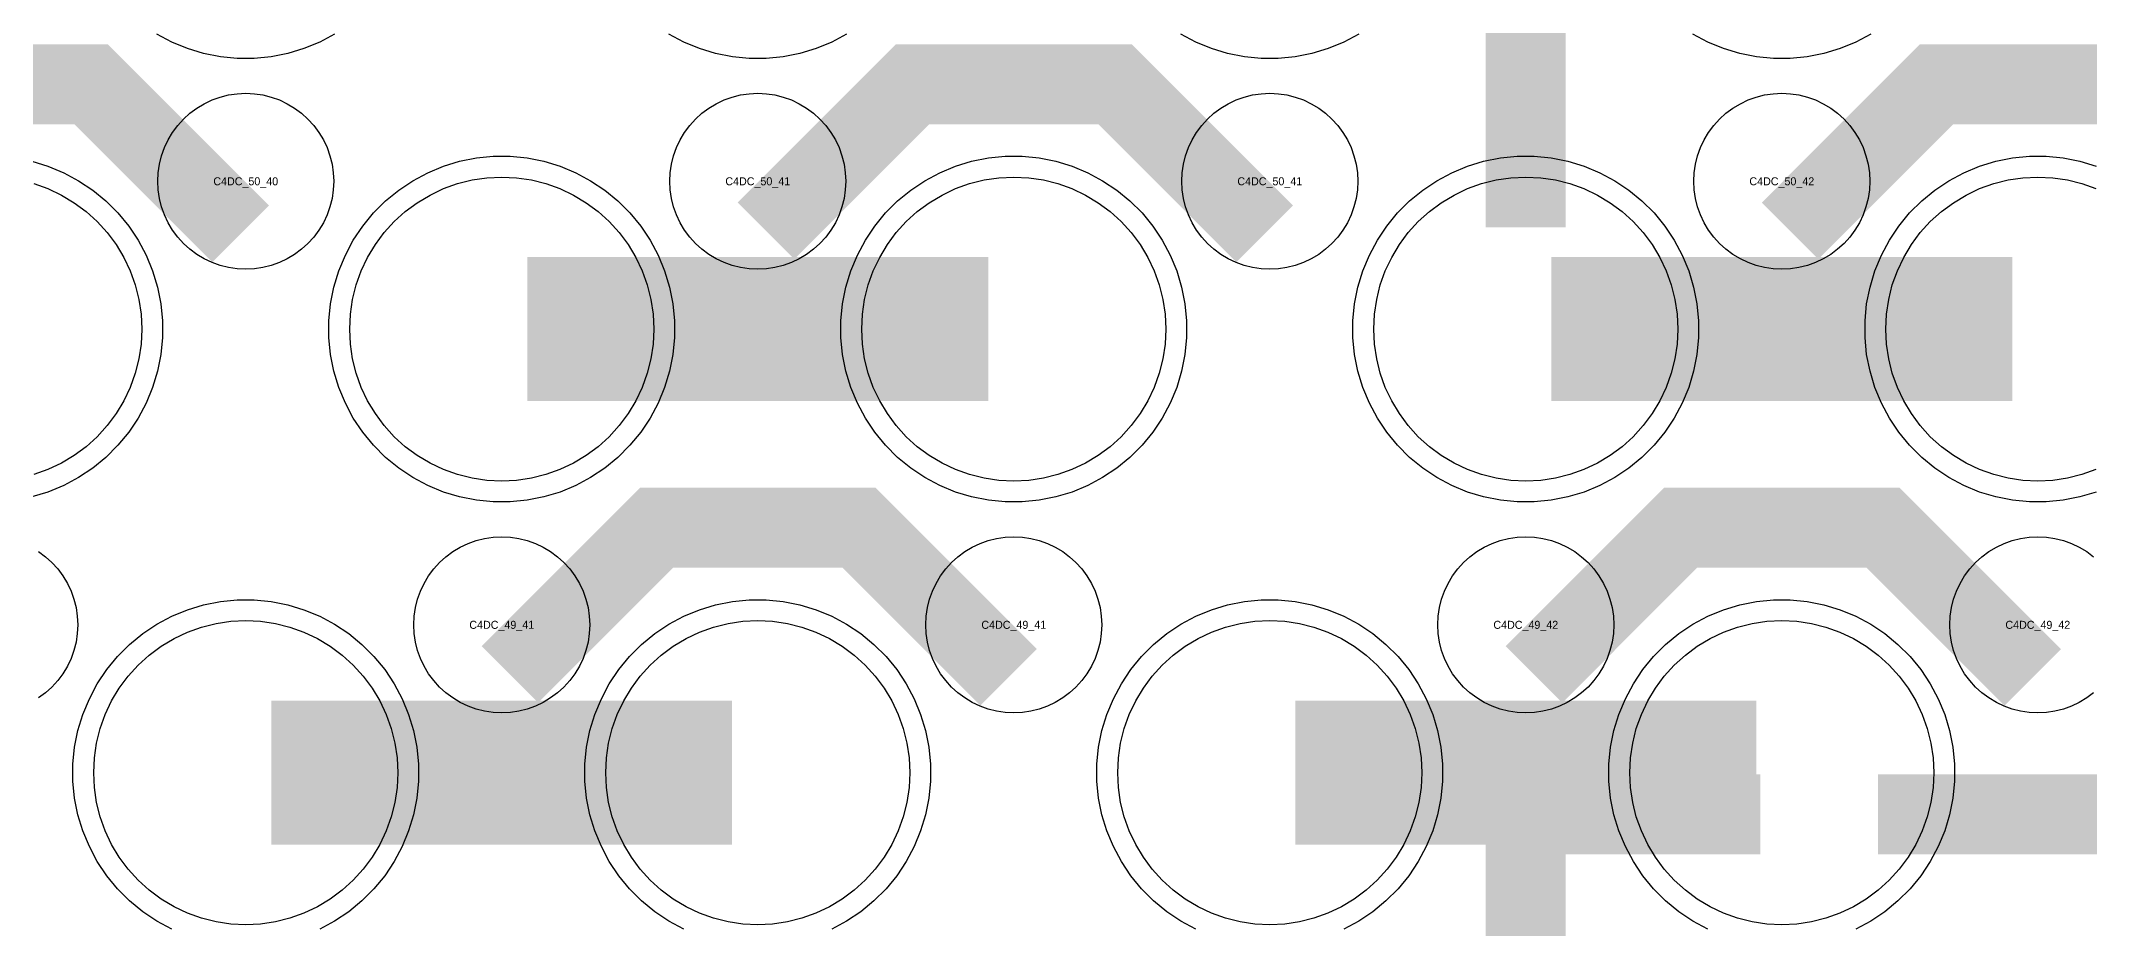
# Model space of a CAD drawing. Extents: x -11880 to 11880, y -14992 to 14992.
# Drawn here: x 976 to 1616, y -8098 to -7821 of the extents above; entities that cross this region are included whole.
import ezdxf
from ezdxf.enums import TextEntityAlignment as Align

# ---------------------------------------------------------------- set-up
doc = ezdxf.new("R2010")
doc.units = 0
doc.header["$MEASUREMENT"] = 0
for name, color, linetype in [('GDS_775_DT_237', 138, 'CONTINUOUS'), ('RDL1_FS', 34, 'CONTINUOUS'), ('RDL_BS', 160, 'CONTINUOUS')]:
    doc.layers.add(name, color=color, linetype=linetype)

msp = doc.modelspace()

# ---------------------------------------------------------------- linework, layer by layer
at = {"layer": 'RDL1_FS'}
for points in [[(1120, -7958.869), (1115.343, -7958.64), (1110.732, -7957.956), (1106.209, -7956.824), (1101.819, -7955.252), (1097.605, -7953.26), (1093.605, -7950.862), (1089.86, -7948.084), (1086.406, -7944.954), (1083.276, -7941.5), (1080.498, -7937.755), (1078.1, -7933.755), (1076.108, -7929.541), (1074.536, -7925.151), (1073.404, -7920.628), (1072.72, -7916.017), (1072.491, -7911.36), (1072.72, -7906.703), (1073.404, -7902.092), (1074.536, -7897.569), (1076.108, -7893.179), (1078.1, -7888.965), (1080.498, -7884.965), (1083.276, -7881.22), (1086.406, -7877.766), (1089.86, -7874.636), (1093.605, -7871.858), (1097.605, -7869.46), (1101.819, -7867.468), (1106.209, -7865.896), (1110.732, -7864.764), (1115.343, -7864.08), (1120, -7863.851), (1124.657, -7864.08), (1129.268, -7864.764), (1133.791, -7865.896), (1138.181, -7867.468), (1142.395, -7869.46), (1146.395, -7871.858), (1150.14, -7874.636), (1153.594, -7877.766), (1156.724, -7881.22), (1159.502, -7884.965), (1161.9, -7888.965), (1163.892, -7893.179), (1165.464, -7897.569), (1166.596, -7902.092), (1167.28, -7906.703), (1167.509, -7911.36), (1167.28, -7916.017), (1166.596, -7920.628), (1165.464, -7925.151), (1163.892, -7929.541), (1161.9, -7933.755), (1159.502, -7937.755), (1156.724, -7941.5), (1153.594, -7944.954), (1150.14, -7948.084), (1146.395, -7950.862), (1142.395, -7953.26), (1138.181, -7955.252), (1133.791, -7956.824), (1129.268, -7957.956), (1124.657, -7958.64)], [(1280, -7958.869), (1275.343, -7958.64), (1270.732, -7957.956), (1266.209, -7956.824), (1261.819, -7955.252), (1257.605, -7953.26), (1253.605, -7950.862), (1249.86, -7948.084), (1246.406, -7944.954), (1243.276, -7941.5), (1240.498, -7937.755), (1238.1, -7933.755), (1236.108, -7929.541), (1234.536, -7925.151), (1233.404, -7920.628), (1232.72, -7916.017), (1232.491, -7911.36), (1232.72, -7906.703), (1233.404, -7902.092), (1234.536, -7897.569), (1236.108, -7893.179), (1238.1, -7888.965), (1240.498, -7884.965), (1243.276, -7881.22), (1246.406, -7877.766), (1249.86, -7874.636), (1253.605, -7871.858), (1257.605, -7869.46), (1261.819, -7867.468), (1266.209, -7865.896), (1270.732, -7864.764), (1275.343, -7864.08), (1280, -7863.851), (1284.657, -7864.08), (1289.268, -7864.764), (1293.791, -7865.896), (1298.181, -7867.468), (1302.395, -7869.46), (1306.395, -7871.858), (1310.14, -7874.636), (1313.594, -7877.766), (1316.724, -7881.22), (1319.502, -7884.965), (1321.9, -7888.965), (1323.892, -7893.179), (1325.464, -7897.569), (1326.596, -7902.092), (1327.28, -7906.703), (1327.509, -7911.36), (1327.28, -7916.017), (1326.596, -7920.628), (1325.464, -7925.151), (1323.892, -7929.541), (1321.9, -7933.755), (1319.502, -7937.755), (1316.724, -7941.5), (1313.594, -7944.954), (1310.14, -7948.084), (1306.395, -7950.862), (1302.395, -7953.26), (1298.181, -7955.252), (1293.791, -7956.824), (1289.268, -7957.956), (1284.657, -7958.64)], [(1040, -8097.434), (1035.343, -8097.205), (1030.732, -8096.521), (1026.209, -8095.389), (1021.819, -8093.817), (1017.605, -8091.825), (1013.605, -8089.427), (1009.86, -8086.649), (1006.406, -8083.519), (1003.276, -8080.065), (1000.498, -8076.32), (998.1, -8072.32), (996.108, -8068.106), (994.536, -8063.716), (993.404, -8059.193), (992.72, -8054.582), (992.491, -8049.925), (992.72, -8045.268), (993.404, -8040.657), (994.536, -8036.134), (996.108, -8031.744), (998.1, -8027.53), (1000.498, -8023.53), (1003.276, -8019.785), (1006.406, -8016.331), (1009.86, -8013.201), (1013.605, -8010.423), (1017.605, -8008.025), (1021.819, -8006.033), (1026.209, -8004.461), (1030.732, -8003.329), (1035.343, -8002.645), (1040, -8002.416), (1044.657, -8002.645), (1049.268, -8003.329), (1053.791, -8004.461), (1058.181, -8006.033), (1062.395, -8008.025), (1066.395, -8010.423), (1070.14, -8013.201), (1073.594, -8016.331), (1076.724, -8019.785), (1079.502, -8023.53), (1081.9, -8027.53), (1083.892, -8031.744), (1085.464, -8036.134), (1086.596, -8040.657), (1087.28, -8045.268), (1087.509, -8049.925), (1087.28, -8054.582), (1086.596, -8059.193), (1085.464, -8063.716), (1083.892, -8068.106), (1081.9, -8072.32), (1079.502, -8076.32), (1076.724, -8080.065), (1073.594, -8083.519), (1070.14, -8086.649), (1066.395, -8089.427), (1062.395, -8091.825), (1058.181, -8093.817), (1053.791, -8095.389), (1049.268, -8096.521), (1044.657, -8097.205)], [(1200, -8097.434), (1195.343, -8097.205), (1190.732, -8096.521), (1186.209, -8095.389), (1181.819, -8093.817), (1177.605, -8091.825), (1173.605, -8089.427), (1169.86, -8086.649), (1166.406, -8083.519), (1163.276, -8080.065), (1160.498, -8076.32), (1158.1, -8072.32), (1156.108, -8068.106), (1154.536, -8063.716), (1153.404, -8059.193), (1152.72, -8054.582), (1152.491, -8049.925), (1152.72, -8045.268), (1153.404, -8040.657), (1154.536, -8036.134), (1156.108, -8031.744), (1158.1, -8027.53), (1160.498, -8023.53), (1163.276, -8019.785), (1166.406, -8016.331), (1169.86, -8013.201), (1173.605, -8010.423), (1177.605, -8008.025), (1181.819, -8006.033), (1186.209, -8004.461), (1190.732, -8003.329), (1195.343, -8002.645), (1200, -8002.416), (1204.657, -8002.645), (1209.268, -8003.329), (1213.791, -8004.461), (1218.181, -8006.033), (1222.395, -8008.025), (1226.395, -8010.423), (1230.14, -8013.201), (1233.594, -8016.331), (1236.724, -8019.785), (1239.502, -8023.53), (1241.9, -8027.53), (1243.892, -8031.744), (1245.464, -8036.134), (1246.596, -8040.657), (1247.28, -8045.268), (1247.509, -8049.925), (1247.28, -8054.582), (1246.596, -8059.193), (1245.464, -8063.716), (1243.892, -8068.106), (1241.9, -8072.32), (1239.502, -8076.32), (1236.724, -8080.065), (1233.594, -8083.519), (1230.14, -8086.649), (1226.395, -8089.427), (1222.395, -8091.825), (1218.181, -8093.817), (1213.791, -8095.389), (1209.268, -8096.521), (1204.657, -8097.205)]]:
    msp.add_lwpolyline(points, close=True, dxfattribs=at)
at = {"layer": 'RDL1_FS', "color": 241, "true_color": 0xf7abae}
for points in [[(1440, -7958.869), (1435.343, -7958.64), (1430.732, -7957.956), (1426.209, -7956.824), (1421.819, -7955.252), (1417.605, -7953.26), (1413.605, -7950.862), (1409.86, -7948.084), (1406.406, -7944.954), (1403.276, -7941.5), (1400.498, -7937.755), (1398.1, -7933.755), (1396.108, -7929.541), (1394.536, -7925.151), (1393.404, -7920.628), (1392.72, -7916.017), (1392.491, -7911.36), (1392.72, -7906.703), (1393.404, -7902.092), (1394.536, -7897.569), (1396.108, -7893.179), (1398.1, -7888.965), (1400.498, -7884.965), (1403.276, -7881.22), (1406.406, -7877.766), (1409.86, -7874.636), (1413.605, -7871.858), (1417.605, -7869.46), (1421.819, -7867.468), (1426.209, -7865.896), (1430.732, -7864.764), (1435.343, -7864.08), (1440, -7863.851), (1444.657, -7864.08), (1449.268, -7864.764), (1453.791, -7865.896), (1458.181, -7867.468), (1462.395, -7869.46), (1466.395, -7871.858), (1470.14, -7874.636), (1473.594, -7877.766), (1476.724, -7881.22), (1479.502, -7884.965), (1481.9, -7888.965), (1483.892, -7893.179), (1485.464, -7897.569), (1486.596, -7902.092), (1487.28, -7906.703), (1487.509, -7911.36), (1487.28, -7916.017), (1486.596, -7920.628), (1485.464, -7925.151), (1483.892, -7929.541), (1481.9, -7933.755), (1479.502, -7937.755), (1476.724, -7941.5), (1473.594, -7944.954), (1470.14, -7948.084), (1466.395, -7950.862), (1462.395, -7953.26), (1458.181, -7955.252), (1453.791, -7956.824), (1449.268, -7957.956), (1444.657, -7958.64)], [(1360, -8097.434), (1355.343, -8097.205), (1350.732, -8096.521), (1346.209, -8095.389), (1341.819, -8093.817), (1337.605, -8091.825), (1333.605, -8089.427), (1329.86, -8086.649), (1326.406, -8083.519), (1323.276, -8080.065), (1320.498, -8076.32), (1318.1, -8072.32), (1316.108, -8068.106), (1314.536, -8063.716), (1313.404, -8059.193), (1312.72, -8054.582), (1312.491, -8049.925), (1312.72, -8045.268), (1313.404, -8040.657), (1314.536, -8036.134), (1316.108, -8031.744), (1318.1, -8027.53), (1320.498, -8023.53), (1323.276, -8019.785), (1326.406, -8016.331), (1329.86, -8013.201), (1333.605, -8010.423), (1337.605, -8008.025), (1341.819, -8006.033), (1346.209, -8004.461), (1350.732, -8003.329), (1355.343, -8002.645), (1360, -8002.416), (1364.657, -8002.645), (1369.268, -8003.329), (1373.791, -8004.461), (1378.181, -8006.033), (1382.395, -8008.025), (1386.395, -8010.423), (1390.14, -8013.201), (1393.594, -8016.331), (1396.724, -8019.785), (1399.502, -8023.53), (1401.9, -8027.53), (1403.892, -8031.744), (1405.464, -8036.134), (1406.596, -8040.657), (1407.28, -8045.268), (1407.509, -8049.925), (1407.28, -8054.582), (1406.596, -8059.193), (1405.464, -8063.716), (1403.892, -8068.106), (1401.9, -8072.32), (1399.502, -8076.32), (1396.724, -8080.065), (1393.594, -8083.519), (1390.14, -8086.649), (1386.395, -8089.427), (1382.395, -8091.825), (1378.181, -8093.817), (1373.791, -8095.389), (1369.268, -8096.521), (1364.657, -8097.205)], [(1520, -8097.434), (1515.343, -8097.205), (1510.732, -8096.521), (1506.209, -8095.389), (1501.819, -8093.817), (1497.605, -8091.825), (1493.605, -8089.427), (1489.86, -8086.649), (1486.406, -8083.519), (1483.276, -8080.065), (1480.498, -8076.32), (1478.1, -8072.32), (1476.108, -8068.106), (1474.536, -8063.716), (1473.404, -8059.193), (1472.72, -8054.582), (1472.491, -8049.925), (1472.72, -8045.268), (1473.404, -8040.657), (1474.536, -8036.134), (1476.108, -8031.744), (1478.1, -8027.53), (1480.498, -8023.53), (1483.276, -8019.785), (1486.406, -8016.331), (1489.86, -8013.201), (1493.605, -8010.423), (1497.605, -8008.025), (1501.819, -8006.033), (1506.209, -8004.461), (1510.732, -8003.329), (1515.343, -8002.645), (1520, -8002.416), (1524.657, -8002.645), (1529.268, -8003.329), (1533.791, -8004.461), (1538.181, -8006.033), (1542.395, -8008.025), (1546.395, -8010.423), (1550.14, -8013.201), (1553.594, -8016.331), (1556.724, -8019.785), (1559.502, -8023.53), (1561.9, -8027.53), (1563.892, -8031.744), (1565.464, -8036.134), (1566.596, -8040.657), (1567.28, -8045.268), (1567.509, -8049.925), (1567.28, -8054.582), (1566.596, -8059.193), (1565.464, -8063.716), (1563.892, -8068.106), (1561.9, -8072.32), (1559.502, -8076.32), (1556.724, -8080.065), (1553.594, -8083.519), (1550.14, -8086.649), (1546.395, -8089.427), (1542.395, -8091.825), (1538.181, -8093.817), (1533.791, -8095.389), (1529.268, -8096.521), (1524.657, -8097.205)]]:
    msp.add_lwpolyline(points, close=True, dxfattribs=at)
msp.add_lwpolyline([(1618.181, -7955.252), (1613.791, -7956.824), (1609.268, -7957.956), (1604.657, -7958.64), (1600, -7958.869), (1595.343, -7958.64), (1590.732, -7957.956), (1586.209, -7956.824), (1581.819, -7955.252), (1577.605, -7953.26), (1573.605, -7950.862), (1569.86, -7948.084), (1566.406, -7944.954), (1563.276, -7941.5), (1560.498, -7937.755), (1558.1, -7933.755), (1556.108, -7929.541), (1554.536, -7925.151), (1553.404, -7920.628), (1552.72, -7916.017), (1552.491, -7911.36), (1552.72, -7906.703), (1553.404, -7902.092), (1554.536, -7897.569), (1556.108, -7893.179), (1558.1, -7888.965), (1560.498, -7884.965), (1563.276, -7881.22), (1566.406, -7877.766), (1569.86, -7874.636), (1573.605, -7871.858), (1577.605, -7869.46), (1581.819, -7867.468), (1586.209, -7865.896), (1590.732, -7864.764), (1595.343, -7864.08), (1600, -7863.851), (1604.657, -7864.08), (1609.268, -7864.764), (1613.791, -7865.896), (1618.181, -7867.468)], dxfattribs=at)
at = {"layer": 'RDL1_FS'}
msp.add_lwpolyline([(973.791, -7865.896), (978.181, -7867.468), (982.395, -7869.46), (986.395, -7871.858), (990.14, -7874.636), (993.594, -7877.766), (996.724, -7881.22), (999.502, -7884.965), (1001.9, -7888.965), (1003.892, -7893.179), (1005.464, -7897.569), (1006.596, -7902.092), (1007.28, -7906.703), (1007.509, -7911.36), (1007.28, -7916.017), (1006.596, -7920.628), (1005.464, -7925.151), (1003.892, -7929.541), (1001.9, -7933.755), (999.502, -7937.755), (996.724, -7941.5), (993.594, -7944.954), (990.14, -7948.084), (986.395, -7950.862), (982.395, -7953.26), (978.181, -7955.252), (973.791, -7956.824)], dxfattribs=at)
for points in [[(1128.002, -7911.36, 45, 45, 0), (1200.002, -7911.36, 45, 45, 0)], [(1200.002, -7911.36, 45, 45, 0), (1272.002, -7911.36, 45, 45, 0)], [(1048.002, -8049.925, 45, 45, 0), (1120.002, -8049.925, 45, 45, 0)], [(1120.002, -8049.925, 45, 45, 0), (1192.002, -8049.925, 45, 45, 0)]]:
    msp.add_lwpolyline(points, format="xyseb", dxfattribs=at)
at = {"layer": 'RDL1_FS', "color": 241, "true_color": 0xf7abae}
for points in [[(1448.002, -7911.36, 45, 45, 0), (1520.002, -7911.36, 45, 45, 0)], [(1520.002, -7911.36, 45, 45, 0), (1592.002, -7911.36, 45, 45, 0)], [(1368.002, -8049.925, 45, 45, 0), (1440.002, -8049.925, 45, 45, 0)], [(1440.002, -8049.925, 45, 45, 0), (1512.002, -8049.925, 45, 45, 0)]]:
    msp.add_lwpolyline(points, format="xyseb", dxfattribs=at)
at = {"layer": 'RDL_BS', "color": 241, "true_color": 0xf7abae}
for points in [[(1440, -7879.572, 25, 25, 0), (1440, -7772.795, 25, 25, 0)], [(1440, -7803.264, 25, 25, 0), (1440, -7848.884, 25, 25, 0)], [(1440, -8157.215, 25, 25, 0), (1440, -8050.438, 25, 25, 0)], [(1427.5, -8062.938, 25, 25, 0), (1513.333, -8062.938, 25, 25, 0)], [(1467.056, -8062.938, 25, 25, 0), (1508.26, -8062.938, 25, 25, 0)], [(1550.016, -8062.938, 25, 25, 0), (1659.281, -8062.938, 25, 25, 0)]]:
    msp.add_lwpolyline(points, format="xyseb", dxfattribs=at)
at = {"layer": 'RDL_BS'}
for points in [[(1067.777, -7819.178), (1063.115, -7821.67), (1058.205, -7823.701), (1053.165, -7825.232), (1047.938, -7826.278), (1042.644, -7826.795), (1037.356, -7826.795), (1032.062, -7826.278), (1026.835, -7825.232), (1021.795, -7823.701), (1016.885, -7821.67), (1012.223, -7819.178)], [(1227.777, -7819.178), (1223.115, -7821.67), (1218.205, -7823.701), (1213.165, -7825.232), (1207.938, -7826.278), (1202.644, -7826.795), (1197.356, -7826.795), (1192.062, -7826.278), (1186.835, -7825.232), (1181.795, -7823.701), (1176.885, -7821.67), (1172.223, -7819.178)], [(973.165, -7858.923), (978.205, -7860.454), (983.115, -7862.485), (987.777, -7864.977), (992.191, -7867.924), (996.292, -7871.286), (1000.074, -7875.068), (1003.436, -7879.169), (1006.383, -7883.583), (1008.875, -7888.245), (1010.906, -7893.155), (1012.437, -7898.195), (1013.483, -7903.422), (1014, -7908.716), (1014, -7914.004), (1013.483, -7919.298), (1012.437, -7924.525), (1010.906, -7929.565), (1008.875, -7934.475), (1006.383, -7939.137), (1003.436, -7943.551), (1000.074, -7947.652), (996.292, -7951.434), (992.191, -7954.796), (987.777, -7957.743), (983.115, -7960.235), (978.205, -7962.266), (973.165, -7963.797)], [(1617.443, -8024.991), (1615.28, -8026.594), (1612.956, -8027.987), (1610.519, -8029.139), (1607.984, -8030.046), (1605.365, -8030.703), (1602.693, -8031.099), (1600, -8031.231), (1597.307, -8031.099), (1594.635, -8030.703), (1592.016, -8030.046), (1589.481, -8029.139), (1587.044, -8027.987), (1584.72, -8026.594), (1582.557, -8024.991), (1580.558, -8023.179), (1578.746, -8021.18), (1577.143, -8019.017), (1575.75, -8016.693), (1574.598, -8014.256), (1573.691, -8011.721), (1573.034, -8009.102), (1572.638, -8006.43), (1572.506, -8003.737), (1572.638, -8001.044), (1573.034, -7998.372), (1573.691, -7995.753), (1574.598, -7993.218), (1575.75, -7990.781), (1577.143, -7988.457), (1578.746, -7986.294), (1580.558, -7984.295), (1582.557, -7982.483), (1584.72, -7980.88), (1587.044, -7979.487), (1589.481, -7978.335), (1592.016, -7977.428), (1594.635, -7976.771), (1597.307, -7976.375), (1600, -7976.243), (1602.693, -7976.375), (1605.365, -7976.771), (1607.984, -7977.428), (1610.519, -7978.335), (1612.956, -7979.487), (1615.28, -7980.88), (1617.443, -7982.483)], [(975.28, -7980.88), (977.443, -7982.483), (979.442, -7984.295), (981.254, -7986.294), (982.857, -7988.457), (984.25, -7990.781), (985.402, -7993.218), (986.309, -7995.753), (986.966, -7998.372), (987.362, -8001.044), (987.494, -8003.737), (987.362, -8006.43), (986.966, -8009.102), (986.309, -8011.721), (985.402, -8014.256), (984.25, -8016.693), (982.857, -8019.017), (981.254, -8021.18), (979.442, -8023.179), (977.443, -8024.991), (975.28, -8026.594)], [(1016.885, -8098.8), (1012.223, -8096.308), (1007.809, -8093.361), (1003.708, -8089.999), (999.926, -8086.217), (996.564, -8082.116), (993.617, -8077.702), (991.125, -8073.04), (989.094, -8068.13), (987.563, -8063.09), (986.517, -8057.863), (986, -8052.569), (986, -8047.281), (986.517, -8041.987), (987.563, -8036.76), (989.094, -8031.72), (991.125, -8026.81), (993.617, -8022.148), (996.564, -8017.734), (999.926, -8013.633), (1003.708, -8009.851), (1007.809, -8006.489), (1012.223, -8003.542), (1016.885, -8001.05), (1021.795, -7999.019), (1026.835, -7997.488), (1032.062, -7996.442), (1037.356, -7995.925), (1042.644, -7995.925), (1047.938, -7996.442), (1053.165, -7997.488), (1058.205, -7999.019), (1063.115, -8001.05), (1067.777, -8003.542), (1072.191, -8006.489), (1076.292, -8009.851), (1080.074, -8013.633), (1083.436, -8017.734), (1086.383, -8022.148), (1088.875, -8026.81), (1090.906, -8031.72), (1092.437, -8036.76), (1093.483, -8041.987), (1094, -8047.281), (1094, -8052.569), (1093.483, -8057.863), (1092.437, -8063.09), (1090.906, -8068.13), (1088.875, -8073.04), (1086.383, -8077.702), (1083.436, -8082.116), (1080.074, -8086.217), (1076.292, -8089.999), (1072.191, -8093.361), (1067.777, -8096.308), (1063.115, -8098.8)], [(1176.885, -8098.8), (1172.223, -8096.308), (1167.809, -8093.361), (1163.708, -8089.999), (1159.926, -8086.217), (1156.564, -8082.116), (1153.617, -8077.702), (1151.125, -8073.04), (1149.094, -8068.13), (1147.563, -8063.09), (1146.517, -8057.863), (1146, -8052.569), (1146, -8047.281), (1146.517, -8041.987), (1147.563, -8036.76), (1149.094, -8031.72), (1151.125, -8026.81), (1153.617, -8022.148), (1156.564, -8017.734), (1159.926, -8013.633), (1163.708, -8009.851), (1167.809, -8006.489), (1172.223, -8003.542), (1176.885, -8001.05), (1181.795, -7999.019), (1186.835, -7997.488), (1192.062, -7996.442), (1197.356, -7995.925), (1202.644, -7995.925), (1207.938, -7996.442), (1213.165, -7997.488), (1218.205, -7999.019), (1223.115, -8001.05), (1227.777, -8003.542), (1232.191, -8006.489), (1236.292, -8009.851), (1240.074, -8013.633), (1243.436, -8017.734), (1246.383, -8022.148), (1248.875, -8026.81), (1250.906, -8031.72), (1252.437, -8036.76), (1253.483, -8041.987), (1254, -8047.281), (1254, -8052.569), (1253.483, -8057.863), (1252.437, -8063.09), (1250.906, -8068.13), (1248.875, -8073.04), (1246.383, -8077.702), (1243.436, -8082.116), (1240.074, -8086.217), (1236.292, -8089.999), (1232.191, -8093.361), (1227.777, -8096.308), (1223.115, -8098.8)]]:
    msp.add_lwpolyline(points, dxfattribs=at)
at = {"layer": 'RDL_BS', "color": 241, "true_color": 0xf7abae}
for points in [[(1387.777, -7819.178), (1383.115, -7821.67), (1378.205, -7823.701), (1373.165, -7825.232), (1367.938, -7826.278), (1362.644, -7826.795), (1357.356, -7826.795), (1352.062, -7826.278), (1346.835, -7825.232), (1341.795, -7823.701), (1336.885, -7821.67), (1332.223, -7819.178)], [(1547.777, -7819.178), (1543.115, -7821.67), (1538.205, -7823.701), (1533.165, -7825.232), (1527.938, -7826.278), (1522.644, -7826.795), (1517.356, -7826.795), (1512.062, -7826.278), (1506.835, -7825.232), (1501.795, -7823.701), (1496.885, -7821.67), (1492.223, -7819.178)], [(1618.205, -7962.266), (1613.165, -7963.797), (1607.938, -7964.843), (1602.644, -7965.36), (1597.356, -7965.36), (1592.062, -7964.843), (1586.835, -7963.797), (1581.795, -7962.266), (1576.885, -7960.235), (1572.223, -7957.743), (1567.809, -7954.796), (1563.708, -7951.434), (1559.926, -7947.652), (1556.564, -7943.551), (1553.617, -7939.137), (1551.125, -7934.475), (1549.094, -7929.565), (1547.563, -7924.525), (1546.517, -7919.298), (1546, -7914.004), (1546, -7908.716), (1546.517, -7903.422), (1547.563, -7898.195), (1549.094, -7893.155), (1551.125, -7888.245), (1553.617, -7883.583), (1556.564, -7879.169), (1559.926, -7875.068), (1563.708, -7871.286), (1567.809, -7867.924), (1572.223, -7864.977), (1576.885, -7862.485), (1581.795, -7860.454), (1586.835, -7858.923), (1592.062, -7857.877), (1597.356, -7857.36), (1602.644, -7857.36), (1607.938, -7857.877), (1613.165, -7858.923), (1618.205, -7860.454)], [(1336.885, -8098.8), (1332.223, -8096.308), (1327.809, -8093.361), (1323.708, -8089.999), (1319.926, -8086.217), (1316.564, -8082.116), (1313.617, -8077.702), (1311.125, -8073.04), (1309.094, -8068.13), (1307.563, -8063.09), (1306.517, -8057.863), (1306, -8052.569), (1306, -8047.281), (1306.517, -8041.987), (1307.563, -8036.76), (1309.094, -8031.72), (1311.125, -8026.81), (1313.617, -8022.148), (1316.564, -8017.734), (1319.926, -8013.633), (1323.708, -8009.851), (1327.809, -8006.489), (1332.223, -8003.542), (1336.885, -8001.05), (1341.795, -7999.019), (1346.835, -7997.488), (1352.062, -7996.442), (1357.356, -7995.925), (1362.644, -7995.925), (1367.938, -7996.442), (1373.165, -7997.488), (1378.205, -7999.019), (1383.115, -8001.05), (1387.777, -8003.542), (1392.191, -8006.489), (1396.292, -8009.851), (1400.074, -8013.633), (1403.436, -8017.734), (1406.383, -8022.148), (1408.875, -8026.81), (1410.906, -8031.72), (1412.437, -8036.76), (1413.483, -8041.987), (1414, -8047.281), (1414, -8052.569), (1413.483, -8057.863), (1412.437, -8063.09), (1410.906, -8068.13), (1408.875, -8073.04), (1406.383, -8077.702), (1403.436, -8082.116), (1400.074, -8086.217), (1396.292, -8089.999), (1392.191, -8093.361), (1387.777, -8096.308), (1383.115, -8098.8)], [(1496.885, -8098.8), (1492.223, -8096.308), (1487.809, -8093.361), (1483.708, -8089.999), (1479.926, -8086.217), (1476.564, -8082.116), (1473.617, -8077.702), (1471.125, -8073.04), (1469.094, -8068.13), (1467.563, -8063.09), (1466.517, -8057.863), (1466, -8052.569), (1466, -8047.281), (1466.517, -8041.987), (1467.563, -8036.76), (1469.094, -8031.72), (1471.125, -8026.81), (1473.617, -8022.148), (1476.564, -8017.734), (1479.926, -8013.633), (1483.708, -8009.851), (1487.809, -8006.489), (1492.223, -8003.542), (1496.885, -8001.05), (1501.795, -7999.019), (1506.835, -7997.488), (1512.062, -7996.442), (1517.356, -7995.925), (1522.644, -7995.925), (1527.938, -7996.442), (1533.165, -7997.488), (1538.205, -7999.019), (1543.115, -8001.05), (1547.777, -8003.542), (1552.191, -8006.489), (1556.292, -8009.851), (1560.074, -8013.633), (1563.436, -8017.734), (1566.383, -8022.148), (1568.875, -8026.81), (1570.906, -8031.72), (1572.437, -8036.76), (1573.483, -8041.987), (1574, -8047.281), (1574, -8052.569), (1573.483, -8057.863), (1572.437, -8063.09), (1570.906, -8068.13), (1568.875, -8073.04), (1566.383, -8077.702), (1563.436, -8082.116), (1560.074, -8086.217), (1556.292, -8089.999), (1552.191, -8093.361), (1547.777, -8096.308), (1543.115, -8098.8)]]:
    msp.add_lwpolyline(points, dxfattribs=at)
at = {"layer": 'RDL_BS'}
for points in [[(1038.401, -7881.573, 25, 25, 0), (991.687, -7834.859, 25, 25, 0), (961.929, -7834.859, 25, 25, 0)], [(1202.562, -7880.674, 25, 25, 0), (1248.377, -7834.859, 25, 25, 0), (1281.93, -7834.859, 25, 25, 0)], [(1358.401, -7881.573, 25, 25, 0), (1311.687, -7834.859, 25, 25, 0), (1281.929, -7834.859, 25, 25, 0)], [(1522.562, -7880.674, 25, 25, 0), (1568.377, -7834.859, 25, 25, 0), (1601.93, -7834.859, 25, 25, 0)], [(1678.401, -7881.573, 25, 25, 0), (1631.687, -7834.859, 25, 25, 0), (1601.929, -7834.859, 25, 25, 0)], [(1122.562, -8019.239, 25, 25, 0), (1168.377, -7973.424, 25, 25, 0), (1201.93, -7973.424, 25, 25, 0)], [(1278.401, -8020.138, 25, 25, 0), (1231.687, -7973.424, 25, 25, 0), (1201.929, -7973.424, 25, 25, 0)], [(1442.562, -8019.239, 25, 25, 0), (1488.377, -7973.424, 25, 25, 0), (1521.93, -7973.424, 25, 25, 0)], [(1598.401, -8020.138, 25, 25, 0), (1551.687, -7973.424, 25, 25, 0), (1521.929, -7973.424, 25, 25, 0)], [(1440, -8080.907, 25, 25, 0), (1440, -8126.527, 25, 25, 0)]]:
    msp.add_lwpolyline(points, format="xyseb", dxfattribs=at)
for points in [[(1040, -7892.666), (1037.307, -7892.534), (1034.635, -7892.138), (1032.016, -7891.481), (1029.481, -7890.574), (1027.044, -7889.422), (1024.72, -7888.029), (1022.557, -7886.426), (1020.558, -7884.614), (1018.746, -7882.615), (1017.143, -7880.452), (1015.75, -7878.128), (1014.598, -7875.691), (1013.691, -7873.156), (1013.034, -7870.537), (1012.638, -7867.865), (1012.506, -7865.172), (1012.638, -7862.479), (1013.034, -7859.807), (1013.691, -7857.188), (1014.598, -7854.653), (1015.75, -7852.216), (1017.143, -7849.892), (1018.746, -7847.729), (1020.558, -7845.73), (1022.557, -7843.918), (1024.72, -7842.315), (1027.044, -7840.922), (1029.481, -7839.77), (1032.016, -7838.863), (1034.635, -7838.206), (1037.307, -7837.81), (1040, -7837.678), (1042.693, -7837.81), (1045.365, -7838.206), (1047.984, -7838.863), (1050.519, -7839.77), (1052.956, -7840.922), (1055.28, -7842.315), (1057.443, -7843.918), (1059.442, -7845.73), (1061.254, -7847.729), (1062.857, -7849.892), (1064.25, -7852.216), (1065.402, -7854.653), (1066.309, -7857.188), (1066.966, -7859.807), (1067.362, -7862.479), (1067.494, -7865.172), (1067.362, -7867.865), (1066.966, -7870.537), (1066.309, -7873.156), (1065.402, -7875.691), (1064.25, -7878.128), (1062.857, -7880.452), (1061.254, -7882.615), (1059.442, -7884.614), (1057.443, -7886.426), (1055.28, -7888.029), (1052.956, -7889.422), (1050.519, -7890.574), (1047.984, -7891.481), (1045.365, -7892.138), (1042.693, -7892.534)], [(1200, -7892.666), (1197.307, -7892.534), (1194.635, -7892.138), (1192.016, -7891.481), (1189.481, -7890.574), (1187.044, -7889.422), (1184.72, -7888.029), (1182.557, -7886.426), (1180.558, -7884.614), (1178.746, -7882.615), (1177.143, -7880.452), (1175.75, -7878.128), (1174.598, -7875.691), (1173.691, -7873.156), (1173.034, -7870.537), (1172.638, -7867.865), (1172.506, -7865.172), (1172.638, -7862.479), (1173.034, -7859.807), (1173.691, -7857.188), (1174.598, -7854.653), (1175.75, -7852.216), (1177.143, -7849.892), (1178.746, -7847.729), (1180.558, -7845.73), (1182.557, -7843.918), (1184.72, -7842.315), (1187.044, -7840.922), (1189.481, -7839.77), (1192.016, -7838.863), (1194.635, -7838.206), (1197.307, -7837.81), (1200, -7837.678), (1202.693, -7837.81), (1205.365, -7838.206), (1207.984, -7838.863), (1210.519, -7839.77), (1212.956, -7840.922), (1215.28, -7842.315), (1217.443, -7843.918), (1219.442, -7845.73), (1221.254, -7847.729), (1222.857, -7849.892), (1224.25, -7852.216), (1225.402, -7854.653), (1226.309, -7857.188), (1226.966, -7859.807), (1227.362, -7862.479), (1227.494, -7865.172), (1227.362, -7867.865), (1226.966, -7870.537), (1226.309, -7873.156), (1225.402, -7875.691), (1224.25, -7878.128), (1222.857, -7880.452), (1221.254, -7882.615), (1219.442, -7884.614), (1217.443, -7886.426), (1215.28, -7888.029), (1212.956, -7889.422), (1210.519, -7890.574), (1207.984, -7891.481), (1205.365, -7892.138), (1202.693, -7892.534)], [(1360, -7892.666), (1357.307, -7892.534), (1354.635, -7892.138), (1352.016, -7891.481), (1349.481, -7890.574), (1347.044, -7889.422), (1344.72, -7888.029), (1342.557, -7886.426), (1340.558, -7884.614), (1338.746, -7882.615), (1337.143, -7880.452), (1335.75, -7878.128), (1334.598, -7875.691), (1333.691, -7873.156), (1333.034, -7870.537), (1332.638, -7867.865), (1332.506, -7865.172), (1332.638, -7862.479), (1333.034, -7859.807), (1333.691, -7857.188), (1334.598, -7854.653), (1335.75, -7852.216), (1337.143, -7849.892), (1338.746, -7847.729), (1340.558, -7845.73), (1342.557, -7843.918), (1344.72, -7842.315), (1347.044, -7840.922), (1349.481, -7839.77), (1352.016, -7838.863), (1354.635, -7838.206), (1357.307, -7837.81), (1360, -7837.678), (1362.693, -7837.81), (1365.365, -7838.206), (1367.984, -7838.863), (1370.519, -7839.77), (1372.956, -7840.922), (1375.28, -7842.315), (1377.443, -7843.918), (1379.442, -7845.73), (1381.254, -7847.729), (1382.857, -7849.892), (1384.25, -7852.216), (1385.402, -7854.653), (1386.309, -7857.188), (1386.966, -7859.807), (1387.362, -7862.479), (1387.494, -7865.172), (1387.362, -7867.865), (1386.966, -7870.537), (1386.309, -7873.156), (1385.402, -7875.691), (1384.25, -7878.128), (1382.857, -7880.452), (1381.254, -7882.615), (1379.442, -7884.614), (1377.443, -7886.426), (1375.28, -7888.029), (1372.956, -7889.422), (1370.519, -7890.574), (1367.984, -7891.481), (1365.365, -7892.138), (1362.693, -7892.534)], [(1520, -7892.666), (1517.307, -7892.534), (1514.635, -7892.138), (1512.016, -7891.481), (1509.481, -7890.574), (1507.044, -7889.422), (1504.72, -7888.029), (1502.557, -7886.426), (1500.558, -7884.614), (1498.746, -7882.615), (1497.143, -7880.452), (1495.75, -7878.128), (1494.598, -7875.691), (1493.691, -7873.156), (1493.034, -7870.537), (1492.638, -7867.865), (1492.506, -7865.172), (1492.638, -7862.479), (1493.034, -7859.807), (1493.691, -7857.188), (1494.598, -7854.653), (1495.75, -7852.216), (1497.143, -7849.892), (1498.746, -7847.729), (1500.558, -7845.73), (1502.557, -7843.918), (1504.72, -7842.315), (1507.044, -7840.922), (1509.481, -7839.77), (1512.016, -7838.863), (1514.635, -7838.206), (1517.307, -7837.81), (1520, -7837.678), (1522.693, -7837.81), (1525.365, -7838.206), (1527.984, -7838.863), (1530.519, -7839.77), (1532.956, -7840.922), (1535.28, -7842.315), (1537.443, -7843.918), (1539.442, -7845.73), (1541.254, -7847.729), (1542.857, -7849.892), (1544.25, -7852.216), (1545.402, -7854.653), (1546.309, -7857.188), (1546.966, -7859.807), (1547.362, -7862.479), (1547.494, -7865.172), (1547.362, -7867.865), (1546.966, -7870.537), (1546.309, -7873.156), (1545.402, -7875.691), (1544.25, -7878.128), (1542.857, -7880.452), (1541.254, -7882.615), (1539.442, -7884.614), (1537.443, -7886.426), (1535.28, -7888.029), (1532.956, -7889.422), (1530.519, -7890.574), (1527.984, -7891.481), (1525.365, -7892.138), (1522.693, -7892.534)], [(1117.356, -7965.36), (1112.062, -7964.843), (1106.835, -7963.797), (1101.795, -7962.266), (1096.885, -7960.235), (1092.223, -7957.743), (1087.809, -7954.796), (1083.708, -7951.434), (1079.926, -7947.652), (1076.564, -7943.551), (1073.617, -7939.137), (1071.125, -7934.475), (1069.094, -7929.565), (1067.563, -7924.525), (1066.517, -7919.298), (1066, -7914.004), (1066, -7908.716), (1066.517, -7903.422), (1067.563, -7898.195), (1069.094, -7893.155), (1071.125, -7888.245), (1073.617, -7883.583), (1076.564, -7879.169), (1079.926, -7875.068), (1083.708, -7871.286), (1087.809, -7867.924), (1092.223, -7864.977), (1096.885, -7862.485), (1101.795, -7860.454), (1106.835, -7858.923), (1112.062, -7857.877), (1117.356, -7857.36), (1122.644, -7857.36), (1127.938, -7857.877), (1133.165, -7858.923), (1138.205, -7860.454), (1143.115, -7862.485), (1147.777, -7864.977), (1152.191, -7867.924), (1156.292, -7871.286), (1160.074, -7875.068), (1163.436, -7879.169), (1166.383, -7883.583), (1168.875, -7888.245), (1170.906, -7893.155), (1172.437, -7898.195), (1173.483, -7903.422), (1174, -7908.716), (1174, -7914.004), (1173.483, -7919.298), (1172.437, -7924.525), (1170.906, -7929.565), (1168.875, -7934.475), (1166.383, -7939.137), (1163.436, -7943.551), (1160.074, -7947.652), (1156.292, -7951.434), (1152.191, -7954.796), (1147.777, -7957.743), (1143.115, -7960.235), (1138.205, -7962.266), (1133.165, -7963.797), (1127.938, -7964.843), (1122.644, -7965.36)], [(1277.356, -7965.36), (1272.062, -7964.843), (1266.835, -7963.797), (1261.795, -7962.266), (1256.885, -7960.235), (1252.223, -7957.743), (1247.809, -7954.796), (1243.708, -7951.434), (1239.926, -7947.652), (1236.564, -7943.551), (1233.617, -7939.137), (1231.125, -7934.475), (1229.094, -7929.565), (1227.563, -7924.525), (1226.517, -7919.298), (1226, -7914.004), (1226, -7908.716), (1226.517, -7903.422), (1227.563, -7898.195), (1229.094, -7893.155), (1231.125, -7888.245), (1233.617, -7883.583), (1236.564, -7879.169), (1239.926, -7875.068), (1243.708, -7871.286), (1247.809, -7867.924), (1252.223, -7864.977), (1256.885, -7862.485), (1261.795, -7860.454), (1266.835, -7858.923), (1272.062, -7857.877), (1277.356, -7857.36), (1282.644, -7857.36), (1287.938, -7857.877), (1293.165, -7858.923), (1298.205, -7860.454), (1303.115, -7862.485), (1307.777, -7864.977), (1312.191, -7867.924), (1316.292, -7871.286), (1320.074, -7875.068), (1323.436, -7879.169), (1326.383, -7883.583), (1328.875, -7888.245), (1330.906, -7893.155), (1332.437, -7898.195), (1333.483, -7903.422), (1334, -7908.716), (1334, -7914.004), (1333.483, -7919.298), (1332.437, -7924.525), (1330.906, -7929.565), (1328.875, -7934.475), (1326.383, -7939.137), (1323.436, -7943.551), (1320.074, -7947.652), (1316.292, -7951.434), (1312.191, -7954.796), (1307.777, -7957.743), (1303.115, -7960.235), (1298.205, -7962.266), (1293.165, -7963.797), (1287.938, -7964.843), (1282.644, -7965.36)], [(1120, -8031.231), (1117.307, -8031.099), (1114.635, -8030.703), (1112.016, -8030.046), (1109.481, -8029.139), (1107.044, -8027.987), (1104.72, -8026.594), (1102.557, -8024.991), (1100.558, -8023.179), (1098.746, -8021.18), (1097.143, -8019.017), (1095.75, -8016.693), (1094.598, -8014.256), (1093.691, -8011.721), (1093.034, -8009.102), (1092.638, -8006.43), (1092.506, -8003.737), (1092.638, -8001.044), (1093.034, -7998.372), (1093.691, -7995.753), (1094.598, -7993.218), (1095.75, -7990.781), (1097.143, -7988.457), (1098.746, -7986.294), (1100.558, -7984.295), (1102.557, -7982.483), (1104.72, -7980.88), (1107.044, -7979.487), (1109.481, -7978.335), (1112.016, -7977.428), (1114.635, -7976.771), (1117.307, -7976.375), (1120, -7976.243), (1122.693, -7976.375), (1125.365, -7976.771), (1127.984, -7977.428), (1130.519, -7978.335), (1132.956, -7979.487), (1135.28, -7980.88), (1137.443, -7982.483), (1139.442, -7984.295), (1141.254, -7986.294), (1142.857, -7988.457), (1144.25, -7990.781), (1145.402, -7993.218), (1146.309, -7995.753), (1146.966, -7998.372), (1147.362, -8001.044), (1147.494, -8003.737), (1147.362, -8006.43), (1146.966, -8009.102), (1146.309, -8011.721), (1145.402, -8014.256), (1144.25, -8016.693), (1142.857, -8019.017), (1141.254, -8021.18), (1139.442, -8023.179), (1137.443, -8024.991), (1135.28, -8026.594), (1132.956, -8027.987), (1130.519, -8029.139), (1127.984, -8030.046), (1125.365, -8030.703), (1122.693, -8031.099)], [(1280, -8031.231), (1277.307, -8031.099), (1274.635, -8030.703), (1272.016, -8030.046), (1269.481, -8029.139), (1267.044, -8027.987), (1264.72, -8026.594), (1262.557, -8024.991), (1260.558, -8023.179), (1258.746, -8021.18), (1257.143, -8019.017), (1255.75, -8016.693), (1254.598, -8014.256), (1253.691, -8011.721), (1253.034, -8009.102), (1252.638, -8006.43), (1252.506, -8003.737), (1252.638, -8001.044), (1253.034, -7998.372), (1253.691, -7995.753), (1254.598, -7993.218), (1255.75, -7990.781), (1257.143, -7988.457), (1258.746, -7986.294), (1260.558, -7984.295), (1262.557, -7982.483), (1264.72, -7980.88), (1267.044, -7979.487), (1269.481, -7978.335), (1272.016, -7977.428), (1274.635, -7976.771), (1277.307, -7976.375), (1280, -7976.243), (1282.693, -7976.375), (1285.365, -7976.771), (1287.984, -7977.428), (1290.519, -7978.335), (1292.956, -7979.487), (1295.28, -7980.88), (1297.443, -7982.483), (1299.442, -7984.295), (1301.254, -7986.294), (1302.857, -7988.457), (1304.25, -7990.781), (1305.402, -7993.218), (1306.309, -7995.753), (1306.966, -7998.372), (1307.362, -8001.044), (1307.494, -8003.737), (1307.362, -8006.43), (1306.966, -8009.102), (1306.309, -8011.721), (1305.402, -8014.256), (1304.25, -8016.693), (1302.857, -8019.017), (1301.254, -8021.18), (1299.442, -8023.179), (1297.443, -8024.991), (1295.28, -8026.594), (1292.956, -8027.987), (1290.519, -8029.139), (1287.984, -8030.046), (1285.365, -8030.703), (1282.693, -8031.099)], [(1440, -8031.231), (1437.307, -8031.099), (1434.635, -8030.703), (1432.016, -8030.046), (1429.481, -8029.139), (1427.044, -8027.987), (1424.72, -8026.594), (1422.557, -8024.991), (1420.558, -8023.179), (1418.746, -8021.18), (1417.143, -8019.017), (1415.75, -8016.693), (1414.598, -8014.256), (1413.691, -8011.721), (1413.034, -8009.102), (1412.638, -8006.43), (1412.506, -8003.737), (1412.638, -8001.044), (1413.034, -7998.372), (1413.691, -7995.753), (1414.598, -7993.218), (1415.75, -7990.781), (1417.143, -7988.457), (1418.746, -7986.294), (1420.558, -7984.295), (1422.557, -7982.483), (1424.72, -7980.88), (1427.044, -7979.487), (1429.481, -7978.335), (1432.016, -7977.428), (1434.635, -7976.771), (1437.307, -7976.375), (1440, -7976.243), (1442.693, -7976.375), (1445.365, -7976.771), (1447.984, -7977.428), (1450.519, -7978.335), (1452.956, -7979.487), (1455.28, -7980.88), (1457.443, -7982.483), (1459.442, -7984.295), (1461.254, -7986.294), (1462.857, -7988.457), (1464.25, -7990.781), (1465.402, -7993.218), (1466.309, -7995.753), (1466.966, -7998.372), (1467.362, -8001.044), (1467.494, -8003.737), (1467.362, -8006.43), (1466.966, -8009.102), (1466.309, -8011.721), (1465.402, -8014.256), (1464.25, -8016.693), (1462.857, -8019.017), (1461.254, -8021.18), (1459.442, -8023.179), (1457.443, -8024.991), (1455.28, -8026.594), (1452.956, -8027.987), (1450.519, -8029.139), (1447.984, -8030.046), (1445.365, -8030.703), (1442.693, -8031.099)]]:
    msp.add_lwpolyline(points, close=True, dxfattribs=at)
at = {"layer": 'RDL_BS', "color": 241, "true_color": 0xf7abae}
msp.add_lwpolyline([(1437.356, -7965.36), (1432.062, -7964.843), (1426.835, -7963.797), (1421.795, -7962.266), (1416.885, -7960.235), (1412.223, -7957.743), (1407.809, -7954.796), (1403.708, -7951.434), (1399.926, -7947.652), (1396.564, -7943.551), (1393.617, -7939.137), (1391.125, -7934.475), (1389.094, -7929.565), (1387.563, -7924.525), (1386.517, -7919.298), (1386, -7914.004), (1386, -7908.716), (1386.517, -7903.422), (1387.563, -7898.195), (1389.094, -7893.155), (1391.125, -7888.245), (1393.617, -7883.583), (1396.564, -7879.169), (1399.926, -7875.068), (1403.708, -7871.286), (1407.809, -7867.924), (1412.223, -7864.977), (1416.885, -7862.485), (1421.795, -7860.454), (1426.835, -7858.923), (1432.062, -7857.877), (1437.356, -7857.36), (1442.644, -7857.36), (1447.938, -7857.877), (1453.165, -7858.923), (1458.205, -7860.454), (1463.115, -7862.485), (1467.777, -7864.977), (1472.191, -7867.924), (1476.292, -7871.286), (1480.074, -7875.068), (1483.436, -7879.169), (1486.383, -7883.583), (1488.875, -7888.245), (1490.906, -7893.155), (1492.437, -7898.195), (1493.483, -7903.422), (1494, -7908.716), (1494, -7914.004), (1493.483, -7919.298), (1492.437, -7924.525), (1490.906, -7929.565), (1488.875, -7934.475), (1486.383, -7939.137), (1483.436, -7943.551), (1480.074, -7947.652), (1476.292, -7951.434), (1472.191, -7954.796), (1467.777, -7957.743), (1463.115, -7960.235), (1458.205, -7962.266), (1453.165, -7963.797), (1447.938, -7964.843), (1442.644, -7965.36)], close=True, dxfattribs=at)

# ---------------------------------------------------------------- texts
at = {"layer": 'GDS_775_DT_237'}
for s, p in [('C4DC_50_40', (1040, -7865.172)), ('C4DC_50_40', (1040, -7865.172)), ('C4DC_50_41', (1200, -7865.172)), ('C4DC_50_41', (1200, -7865.172)), ('C4DC_50_41', (1360, -7865.172)), ('C4DC_50_41', (1360, -7865.172)), ('C4DC_50_42', (1520, -7865.172)), ('C4DC_50_42', (1520, -7865.172)), ('C4DC_49_41', (1120, -8003.737)), ('C4DC_49_41', (1120, -8003.737)), ('C4DC_49_41', (1280, -8003.737)), ('C4DC_49_41', (1280, -8003.737)), ('C4DC_49_42', (1440, -8003.737)), ('C4DC_49_42', (1440, -8003.737)), ('C4DC_49_42', (1600, -8003.737)), ('C4DC_49_42', (1600, -8003.737))]:
    msp.add_text(s, height=2.5, dxfattribs=at).set_placement(p, align=Align.MIDDLE_CENTER)

doc.saveas('drawing.dxf')
